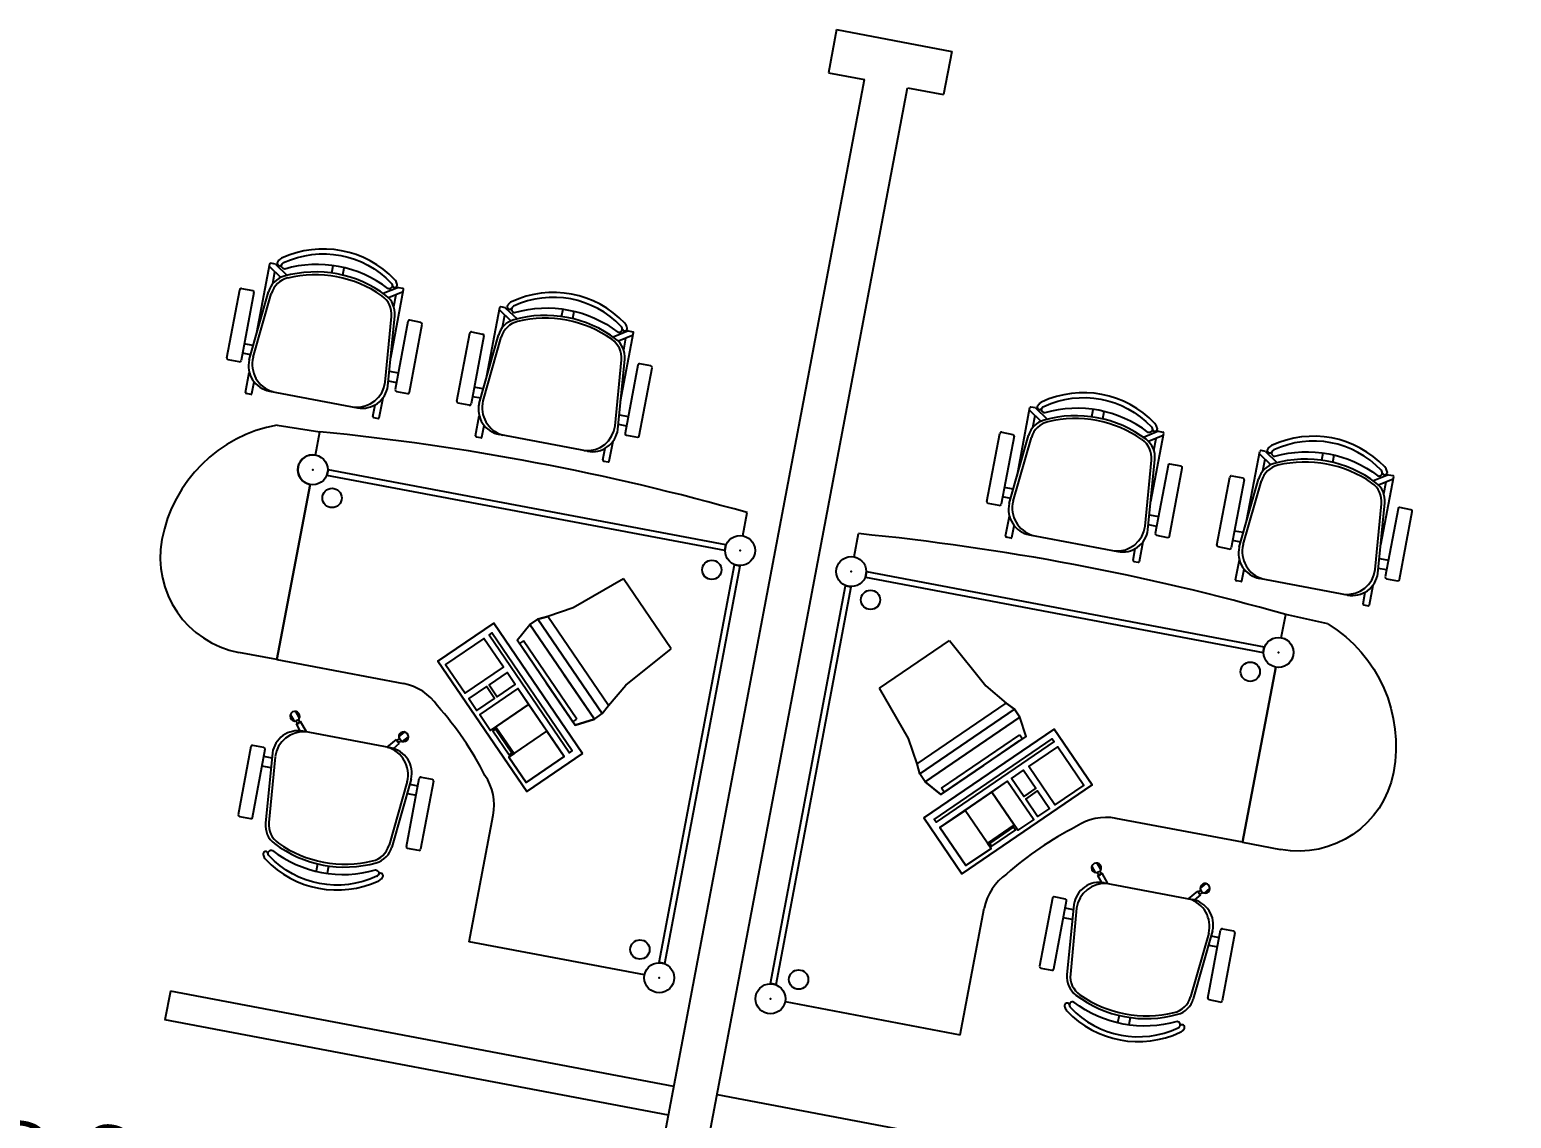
# Model space of a CAD drawing. Header units: inches. Extents: x -18604 to 2753, y -9056 to 3482.
# Drawn here: x -11575 to -11069, y -2944 to -2572 of the extents above; entities that cross this region are included whole.
import ezdxf
from ezdxf.enums import TextEntityAlignment as Align

# ---------------------------------------------------------------- set-up
doc = ezdxf.new("R2010")
doc.units = ezdxf.units.IN
for name, color, linetype in [('ESPECARQ', 2, 'Continuous'), ('MOVEIS', 2, 'Continuous'), ('Parede', 6, 'Continuous'), ('Parede Baixo', 4, 'Continuous'), ('TEXTO', 2, 'Continuous')]:
    doc.layers.add(name, color=color, linetype=linetype)
doc.styles.add('REGUA100', font='GOTHIC.TTF', dxfattribs={"width": 1.4})
doc.styles.add('REGUA60', font='GOTHIC.TTF', dxfattribs={"width": 1.4})

# ---------------------------------------------------------------- blocks, each defined once
blk = doc.blocks.new('INDUNI1')
at = {"color": 0, "style": 'REGUA100', "width": 1.4, "flags": 8}
for tag, p in [('NOME1', (0, 0)), ('NOME2', (0, -4.286))]:
    blk.add_attdef(tag, text='', height=2.5, dxfattribs=at).set_placement(p, align=Align.CENTER)
at = {"layer": 'ESPECARQ', "style": 'REGUA60', "width": 1.4}
blk.add_attdef('AREA', text='', height=1.5, dxfattribs=at).set_placement((0, -7.813), align=Align.CENTER)
at = {"layer": 'ESPECARQ', "style": 'REGUA60', "width": 1.4, "flags": 8}
for tag, p in [('PISO', (0, -10.313)), ('REVPAR', (0, -12.813)), ('PEDIR', (0, -15.313))]:
    blk.add_attdef(tag, text='', height=1.5, dxfattribs=at).set_placement(p, align=Align.CENTER)
blk = doc.blocks.new('CC50704')
for p, q in [((-60, 0), (-60, 12)), ((11.58, 13.43), (12, 0)), ((-60, 0), (-4.65, 0)), ((4.65, 0), (12, 0))]:
    blk.add_line(p, q)
for centre, radius, start, end in [((-30, 12), 30, 90, 180), ((-30, -2.54), 44.54, 21.0053, 90), ((0, 0), 4.65, 0, 180)]:
    blk.add_arc(centre, radius, start, end)
blk.add_point((0, 0))

msp = doc.modelspace()

# ---------------------------------------------------------------- linework, layer by layer
at = {"layer": 'MOVEIS'}
for p, q in [((-11497.05, -2675.81), (-11492.61, -2652.39)), ((-11492.79, -2653.29), (-11488.85, -2657.03)), ((-11490.74, -2652.52), (-11492.36, -2652.21)), ((-11491.66, -2659.17), (-11490.89, -2655.1)), ((-11490.75, -2652.52), (-11486.71, -2656.36)), ((-11471.52, -2655.54), (-11471.04, -2653)), ((-11467.73, -2656.26), (-11467.25, -2653.72)), ((-11507.31, -2684.5), (-11502.91, -2661.26)), ((-11502.27, -2660.82), (-11498.49, -2661.54)), ((-11448.73, -2660.47), (-11453.89, -2662.57)), ((-11451.37, -2684.45), (-11446.96, -2661.14)), ((-11448.74, -2660.47), (-11447.22, -2660.75)), ((-11498.05, -2662.18), (-11502.45, -2685.42)), ((-11499.71, -2685.19), (-11493.12, -2661.96)), ((-11498.37, -2684.33), (-11492.14, -2662.6)), ((-11447.11, -2661.93), (-11452.14, -2663.98)), ((-11450.31, -2666.99), (-11449.54, -2662.92)), ((-11453.25, -2692.86), (-11451.12, -2670.36)), ((-11452.32, -2694.16), (-11449.97, -2670.12)), ((-11441.03, -2672.41), (-11444.82, -2671.69)), ((-11418.52, -2690.67), (-11414.11, -2667.36)), ((-11414.26, -2668.15), (-11410.32, -2671.89)), ((-11412.21, -2667.38), (-11413.72, -2667.09)), ((-11413.13, -2674.03), (-11412.36, -2669.95)), ((-11412.22, -2667.38), (-11408.18, -2671.22)), ((-11392.99, -2670.4), (-11392.51, -2667.86)), ((-11389.2, -2671.12), (-11388.72, -2668.58)), ((-11445.46, -2672.13), (-11449.86, -2695.37)), ((-11444.99, -2696.29), (-11440.6, -2673.05)), ((-11428.78, -2699.35), (-11424.38, -2676.12)), ((-11423.74, -2675.68), (-11419.96, -2676.39)), ((-11421.18, -2700.05), (-11414.59, -2676.82)), ((-11370.2, -2675.33), (-11375.36, -2677.43)), ((-11368.58, -2676.79), (-11373.61, -2678.83)), ((-11372.84, -2699.31), (-11368.41, -2675.89)), ((-11370.21, -2675.32), (-11368.59, -2675.63)), ((-11498.39, -2680.25), (-11501.36, -2679.69)), ((-11419.52, -2677.04), (-11423.92, -2700.27)), ((-11419.84, -2699.19), (-11413.61, -2677.45)), ((-11371.78, -2681.85), (-11371.01, -2677.78)), ((-11503.09, -2685.85), (-11506.87, -2685.14)), ((-11499.15, -2683.46), (-11501.97, -2682.93)), ((-11374.72, -2707.72), (-11372.59, -2685.22)), ((-11373.79, -2709.02), (-11371.44, -2684.98)), ((-11362.5, -2687.26), (-11366.29, -2686.55)), ((-11500.92, -2696.31), (-11499.64, -2689.51)), ((-11451.74, -2689.07), (-11448.77, -2689.64)), ((-11366.93, -2686.99), (-11371.33, -2710.22)), ((-11366.46, -2711.14), (-11362.07, -2687.91)), ((-11499.15, -2696.98), (-11500.66, -2696.69)), ((-11498.76, -2696.72), (-11498.01, -2692.72)), ((-11492.78, -2695.86), (-11462.67, -2701.56)), ((-11452.21, -2692.34), (-11449.38, -2692.88)), ((-11449.42, -2696.01), (-11445.63, -2696.73)), ((-11419.86, -2695.11), (-11422.83, -2694.54)), ((-11457.41, -2704.54), (-11456.66, -2700.55)), ((-11455.25, -2704.95), (-11453.96, -2698.15)), ((-11424.56, -2700.71), (-11428.34, -2700)), ((-11420.62, -2698.32), (-11423.44, -2697.79)), ((-11237.47, -2724.92), (-11233.04, -2701.5)), ((-11231.16, -2701.63), (-11232.78, -2701.33)), ((-11231.17, -2701.63), (-11227.13, -2705.47)), ((-11211.94, -2704.66), (-11211.46, -2702.12)), ((-11457.15, -2704.93), (-11455.64, -2705.21)), ((-11422.39, -2711.16), (-11421.11, -2704.37)), ((-11373.68, -2707.2), (-11370.85, -2707.74)), ((-11373.21, -2703.93), (-11370.24, -2704.49)), ((-11233.21, -2702.4), (-11229.28, -2706.14)), ((-11232.08, -2708.28), (-11231.31, -2704.21)), ((-11208.16, -2705.37), (-11207.68, -2702.83)), ((-11477.02, -2717.71), (-11475.52, -2709.77)), ((-11420.62, -2711.84), (-11422.13, -2711.55)), ((-11420.23, -2711.57), (-11419.48, -2707.58)), ((-11384.14, -2716.42), (-11414.25, -2710.72)), ((-11370.89, -2710.87), (-11367.1, -2711.58)), ((-11247.73, -2733.61), (-11243.34, -2710.37)), ((-11238.47, -2711.29), (-11242.87, -2734.53)), ((-11242.69, -2709.93), (-11238.91, -2710.65)), ((-11240.13, -2734.31), (-11233.54, -2711.07)), ((-11238.8, -2733.44), (-11232.56, -2711.71)), ((-11189.15, -2709.58), (-11194.31, -2711.68)), ((-11187.53, -2711.05), (-11192.56, -2713.09)), ((-11191.79, -2733.56), (-11187.38, -2710.25)), ((-11190.73, -2716.11), (-11189.96, -2712.03)), ((-11189.16, -2709.58), (-11187.65, -2709.87)), ((-11378.88, -2719.4), (-11378.13, -2715.4)), ((-11376.72, -2719.81), (-11375.43, -2713.01)), ((-11158.94, -2739.78), (-11154.53, -2716.47)), ((-11154.68, -2717.26), (-11150.75, -2721)), ((-11152.63, -2716.49), (-11154.14, -2716.2)), ((-11152.64, -2716.49), (-11148.6, -2720.33)), ((-11133.41, -2719.51), (-11132.93, -2716.97)), ((-11378.62, -2719.78), (-11377.11, -2720.07)), ((-11193.67, -2741.98), (-11191.54, -2719.47)), ((-11192.75, -2743.27), (-11190.39, -2719.23)), ((-11185.88, -2721.24), (-11190.28, -2744.48)), ((-11185.41, -2745.4), (-11181.02, -2722.16)), ((-11181.46, -2721.52), (-11185.24, -2720.8)), ((-11153.55, -2723.14), (-11152.78, -2719.07)), ((-11129.63, -2720.23), (-11129.15, -2717.69)), ((-11473.13, -2724.66), (-11472.76, -2722.72)), ((-11472.76, -2722.72), (-11473.13, -2724.66)), ((-11337.27, -2750.37), (-11473.13, -2724.66)), ((-11337.27, -2750.37), (-11473.13, -2724.66)), ((-11336.9, -2748.42), (-11472.76, -2722.72)), ((-11336.9, -2748.42), (-11472.76, -2722.72)), ((-11169.2, -2748.47), (-11164.81, -2725.23)), ((-11159.94, -2726.15), (-11164.34, -2749.39)), ((-11164.16, -2724.79), (-11160.38, -2725.51)), ((-11161.6, -2749.16), (-11155.01, -2725.93)), ((-11160.27, -2748.3), (-11154.03, -2726.57)), ((-11110.62, -2724.44), (-11115.78, -2726.54)), ((-11109, -2725.9), (-11114.03, -2727.95)), ((-11113.27, -2748.42), (-11108.83, -2725)), ((-11112.2, -2730.96), (-11111.43, -2726.89)), ((-11110.63, -2724.44), (-11109.01, -2724.74)), ((-11478.92, -2727.76), (-11490.24, -2787.59)), ((-11239.57, -2732.57), (-11242.4, -2732.04)), ((-11238.81, -2729.36), (-11241.78, -2728.8)), ((-11331.11, -2745.32), (-11329.61, -2737.37)), ((-11243.51, -2734.97), (-11247.29, -2734.25)), ((-11115.14, -2756.83), (-11113.01, -2734.33)), ((-11114.22, -2758.13), (-11111.86, -2734.09)), ((-11107.35, -2736.1), (-11111.75, -2759.34)), ((-11106.88, -2760.26), (-11102.49, -2737.02)), ((-11102.93, -2736.38), (-11106.71, -2735.66)), ((-11241.35, -2745.42), (-11240.06, -2738.62)), ((-11239.19, -2745.83), (-11238.43, -2741.84)), ((-11192.64, -2741.45), (-11189.81, -2741.99)), ((-11192.17, -2738.18), (-11189.19, -2738.75)), ((-11293.13, -2752.5), (-11291.62, -2744.56)), ((-11239.57, -2746.09), (-11241.08, -2745.8)), ((-11233.2, -2744.97), (-11203.09, -2750.67)), ((-11195.67, -2754.06), (-11194.39, -2747.27)), ((-11189.84, -2745.12), (-11186.06, -2745.84)), ((-11161.04, -2747.43), (-11163.87, -2746.9)), ((-11160.28, -2744.22), (-11163.25, -2743.66)), ((-11337.27, -2750.37), (-11336.9, -2748.42)), ((-11336.9, -2748.42), (-11337.27, -2750.37)), ((-11197.83, -2753.65), (-11197.08, -2749.66)), ((-11164.98, -2749.82), (-11168.76, -2749.11)), ((-11359.69, -2891.04), (-11333.98, -2755.19)), ((-11359.69, -2891.04), (-11333.98, -2755.19)), ((-11357.74, -2891.41), (-11332.04, -2755.55)), ((-11357.74, -2891.41), (-11332.04, -2755.55)), ((-11332.04, -2755.55), (-11333.98, -2755.19)), ((-11333.98, -2755.19), (-11332.04, -2755.55)), ((-11289.24, -2759.45), (-11288.87, -2757.51)), ((-11288.87, -2757.51), (-11289.24, -2759.45)), ((-11288.87, -2757.51), (-11153.01, -2783.21)), ((-11288.87, -2757.51), (-11153.01, -2783.21)), ((-11197.57, -2754.04), (-11196.06, -2754.32)), ((-11162.82, -2760.28), (-11161.53, -2753.48)), ((-11160.66, -2760.69), (-11159.9, -2756.69)), ((-11114.11, -2756.31), (-11111.28, -2756.85)), ((-11113.64, -2753.04), (-11110.66, -2753.61)), ((-11371.91, -2759.94, -1.1), (-11389.07, -2769.91, -1.1)), ((-11355.55, -2783.93, -1.1), (-11371.91, -2759.94, -1.1)), ((-11321.71, -2898.23), (-11296, -2762.37)), ((-11321.71, -2898.23), (-11296, -2762.37)), ((-11319.76, -2898.6), (-11294.06, -2762.74)), ((-11319.76, -2898.6), (-11294.06, -2762.74)), ((-11296, -2762.37), (-11294.06, -2762.74)), ((-11294.06, -2762.74), (-11296, -2762.37)), ((-11289.24, -2759.45), (-11153.38, -2785.16)), ((-11289.24, -2759.45), (-11153.38, -2785.16)), ((-11161.04, -2760.95), (-11162.55, -2760.66)), ((-11124.56, -2765.53), (-11154.67, -2759.83)), ((-11117.14, -2768.92), (-11115.86, -2762.12)), ((-11111.31, -2759.98), (-11107.53, -2760.7)), ((-11119.3, -2768.51), (-11118.55, -2764.52)), ((-11397.74, -2772.82, 1.1), (-11401.08, -2773.77, 1.1)), ((-11401.08, -2773.77, 1.1), (-11397.74, -2772.82, 1.1)), ((-11389.07, -2769.91, -1.1), (-11397.74, -2772.82, 1.1)), ((-11147.21, -2780.11), (-11145.71, -2772.17)), ((-11119.04, -2768.9), (-11117.53, -2769.18)), ((-11435.28, -2788.1, 2.2), (-11416.19, -2775.09, 2.2)), ((-11416.19, -2775.09, 2.2), (-11385.83, -2819.62, 2.2)), ((-11408.18, -2780.94, 2.2), (-11403.81, -2775.63, 2.2)), ((-11401.08, -2773.77, 1.1), (-11403.81, -2775.63, 2.2)), ((-11403.81, -2775.63, 2.2), (-11401.08, -2773.77, 2.2)), ((-11403.81, -2775.63, 2.2), (-11381.81, -2807.9, 2.2)), ((-11381.81, -2807.9, 2.2), (-11403.81, -2775.63, 2.2)), ((-11379.09, -2806.04, 1.1), (-11401.08, -2773.77, 1.1)), ((-11379.09, -2806.04, 2.2), (-11401.08, -2773.77, 2.2)), ((-11398.26, -2795.48, 2.2), (-11408.18, -2780.94, 2.2)), ((-11406.03, -2781.16, 2.2), (-11407.4, -2782.09, 2.2)), ((-11389.13, -2808.87, 2.2), (-11407.4, -2782.09, 2.2)), ((-11387.77, -2807.95, 2.2), (-11406.03, -2781.16, 2.2)), ((-11284.48, -2797.38, -1.1), (-11260.49, -2781.02, -1.1)), ((-11260.49, -2781.02, -1.1), (-11248.15, -2796.57, -1.1)), ((-11490.24, -2787.59), (-11447.01, -2795.77)), ((-11435.28, -2788.1, 2.2), (-11435.28, -2788.1)), ((-11404.92, -2832.64), (-11435.28, -2788.1)), ((-11404.92, -2832.64, 2.2), (-11435.28, -2788.1, 2.2)), ((-11396.24, -2798.45, 7.7), (-11406.62, -2783.23, 7.7)), ((-11371.1, -2796.27, -1.1), (-11355.55, -2783.93, -1.1)), ((-11153.38, -2785.16), (-11153.01, -2783.21)), ((-11153.01, -2783.21), (-11153.38, -2785.16)), ((-11392.19, -2792.67, 2.2), (-11381.81, -2807.9, 2.2)), ((-11149.12, -2790.16), (-11160.44, -2849.99)), ((-11398.26, -2795.48, 2.2), (-11388.35, -2810.02, 2.2)), ((-11376.98, -2803.27, 1.1), (-11371.1, -2796.27, -1.1)), ((-11274.51, -2814.54, -1.1), (-11284.48, -2797.38, -1.1)), ((-11248.15, -2796.57, -1.1), (-11241.15, -2802.45, 1.1)), ((-11379.09, -2806.04, 1.1), (-11376.98, -2803.27, 1.1)), ((-11379.09, -2806.04, 1.1), (-11376.98, -2803.27, 1.1)), ((-11241.15, -2802.45, 1.1), (-11238.38, -2804.56, 1.1)), ((-11238.38, -2804.56, 1.1), (-11241.15, -2802.45, 1.1)), ((-11484.34, -2808.54), (-11485.59, -2806.29)), ((-11482.53, -2807.53), (-11483.78, -2805.29)), ((-11389.13, -2808.87, 2.2), (-11387.77, -2807.95, 2.2)), ((-11388.35, -2810.02, 2.2), (-11381.81, -2807.9, 2.2)), ((-11381.81, -2807.9, 2.2), (-11379.09, -2806.04, 1.1)), ((-11381.81, -2807.9, 2.2), (-11379.09, -2806.04, 2.2)), ((-11270.65, -2826.55, 1.1), (-11238.38, -2804.56, 1.1)), ((-11270.65, -2826.55, 2.2), (-11238.38, -2804.56, 2.2)), ((-11236.52, -2807.28, 2.2), (-11268.79, -2829.28, 2.2)), ((-11268.79, -2829.28, 2.2), (-11236.52, -2807.28, 2.2)), ((-11238.38, -2804.56, 1.1), (-11236.52, -2807.28, 2.2)), ((-11236.52, -2807.28, 2.2), (-11238.38, -2804.56, 2.2)), ((-11234.4, -2813.82, 2.2), (-11236.52, -2807.28, 2.2)), ((-11483.58, -2809.5), (-11483.39, -2809.4)), ((-11482.25, -2811.88), (-11483.58, -2809.5)), ((-11482.32, -2808.8), (-11482.14, -2808.7)), ((-11480.14, -2812.28), (-11482.14, -2808.7)), ((-11451.29, -2817.74), (-11481.4, -2812.04)), ((-11448.6, -2813.95), (-11446.62, -2812.32)), ((-11389.13, -2808.87, 2.2), (-11389.13, -2808.87, 2.2)), ((-11389.13, -2808.87, 2.2), (-11389.13, -2808.87, 2.2)), ((-11224.8, -2811.3, 2.2), (-11269.33, -2841.66, 2.2)), ((-11263.26, -2831.5, 2.2), (-11236.48, -2813.24, 2.2)), ((-11236.48, -2813.24, 2.2), (-11235.55, -2814.6, 2.2)), ((-11211.78, -2830.39, 2.2), (-11224.8, -2811.3, 2.2)), ((-11499.08, -2817.31), (-11503.48, -2840.55)), ((-11498.61, -2841.47), (-11494.22, -2818.23)), ((-11494.66, -2817.59), (-11498.44, -2816.88)), ((-11452.56, -2817.5), (-11449.39, -2814.89)), ((-11450.44, -2817.9), (-11448.34, -2816.17)), ((-11449.26, -2815.06), (-11449.39, -2814.89)), ((-11448.34, -2816.17), (-11448.47, -2816.01)), ((-11447.28, -2815.55), (-11445.3, -2813.92)), ((-11271.6, -2823.21, 1.1), (-11274.51, -2814.54, -1.1)), ((-11262.33, -2832.87, 2.2), (-11235.55, -2814.6, 2.2)), ((-11251.91, -2825.76, 7.7), (-11236.68, -2815.38, 7.7)), ((-11248.94, -2823.73, 2.2), (-11234.4, -2813.82, 2.2)), ((-11491.86, -2821.26), (-11494.69, -2820.72)), ((-11491.75, -2819.44), (-11494.1, -2843.48)), ((-11490.82, -2820.74), (-11492.96, -2843.24)), ((-11385.83, -2819.62, 2.2), (-11404.92, -2832.64, 2.2)), ((-11270.65, -2826.55, 1.1), (-11271.6, -2823.21, 1.1)), ((-11270.65, -2826.55, 1.1), (-11271.6, -2823.21, 1.1)), ((-11253.57, -2818.9, 2.2), (-11268.79, -2829.28, 2.2)), ((-11492.33, -2824.53), (-11495.3, -2823.97)), ((-11444.37, -2828.41), (-11450.96, -2851.64)), ((-11446.02, -2851.42), (-11441.63, -2828.18)), ((-11440.98, -2827.75), (-11437.2, -2828.46)), ((-11268.79, -2829.28, 2.2), (-11270.65, -2826.55, 1.1)), ((-11268.79, -2829.28, 2.2), (-11270.65, -2826.55, 2.2)), ((-11248.94, -2823.73, 2.2), (-11263.48, -2833.65, 2.2)), ((-11445.7, -2829.27), (-11451.94, -2851)), ((-11445.68, -2833.35), (-11442.71, -2833.92)), ((-11444.93, -2830.14), (-11442.1, -2830.67)), ((-11436.76, -2829.1), (-11441.16, -2852.34)), ((-11404.92, -2832.64, 2.2), (-11404.92, -2832.64)), ((-11263.48, -2833.65, 2.2), (-11268.79, -2829.28, 2.2)), ((-11262.33, -2832.87, 2.2), (-11263.26, -2831.5, 2.2)), ((-11262.33, -2832.87, 2.2), (-11262.33, -2832.87, 2.2)), ((-11262.33, -2832.87, 2.2), (-11262.33, -2832.87, 2.2)), ((-11256.32, -2860.75), (-11211.78, -2830.39)), ((-11256.32, -2860.75, 2.2), (-11211.78, -2830.39, 2.2)), ((-11211.78, -2830.39, 2.2), (-11211.78, -2830.39)), ((-11503.04, -2841.19), (-11499.26, -2841.91)), ((-11424.52, -2883.99), (-11416.34, -2840.75)), ((-11269.33, -2841.66, 2.2), (-11256.32, -2860.75, 2.2)), ((-11160.44, -2849.99), (-11203.67, -2841.81)), ((-11441.8, -2852.78), (-11445.59, -2852.06)), ((-11476.34, -2857.34), (-11476.82, -2859.88)), ((-11472.56, -2858.06), (-11473.04, -2860.6)), ((-11210.64, -2860.32), (-11211.89, -2858.08)), ((-11208.83, -2859.31), (-11210.08, -2857.07)), ((-11256.32, -2860.75, 2.2), (-11256.32, -2860.75)), ((-11209.88, -2861.28), (-11209.7, -2861.18)), ((-11208.55, -2863.66), (-11209.88, -2861.28)), ((-11208.62, -2860.58), (-11208.44, -2860.48)), ((-11206.44, -2864.06), (-11208.44, -2860.48)), ((-11207.7, -2863.83), (-11177.6, -2869.52)), ((-11225.38, -2869.1), (-11229.78, -2892.34)), ((-11220.96, -2869.38), (-11224.74, -2868.66)), ((-11178.86, -2869.28), (-11175.69, -2866.68)), ((-11176.75, -2869.68), (-11174.64, -2867.95)), ((-11175.56, -2866.84), (-11175.69, -2866.68)), ((-11174.9, -2865.73), (-11172.92, -2864.1)), ((-11174.64, -2867.95), (-11174.78, -2867.79)), ((-11173.58, -2867.33), (-11171.6, -2865.7)), ((-11256.83, -2915.71), (-11248.65, -2872.48)), ((-11224.92, -2893.26), (-11220.52, -2870.02)), ((-11218.16, -2873.04), (-11220.99, -2872.51)), ((-11218.05, -2871.23), (-11220.41, -2895.26)), ((-11217.13, -2872.52), (-11219.26, -2895.03)), ((-11218.63, -2876.31), (-11221.6, -2875.75)), ((-11364.69, -2895.3), (-11424.52, -2883.99)), ((-11172, -2881.06), (-11178.24, -2902.79)), ((-11170.67, -2880.19), (-11177.26, -2903.43)), ((-11172.33, -2903.21), (-11167.93, -2879.97)), ((-11171.23, -2881.92), (-11168.4, -2882.46)), ((-11163.07, -2880.89), (-11167.46, -2904.13)), ((-11167.29, -2879.53), (-11163.5, -2880.25)), ((-11171.99, -2885.14), (-11169.01, -2885.7)), ((-11357.74, -2891.41), (-11359.69, -2891.04)), ((-11359.69, -2891.04), (-11357.74, -2891.41)), ((-11229.34, -2892.98), (-11225.56, -2893.69)), ((-11321.71, -2898.23), (-11319.76, -2898.6)), ((-11319.76, -2898.6), (-11321.71, -2898.23)), ((-11316.66, -2904.39), (-11256.83, -2915.71)), ((-11168.1, -2904.56), (-11171.89, -2903.85)), ((-11202.64, -2909.12), (-11203.12, -2911.66)), ((-11198.86, -2909.84), (-11199.34, -2912.38))]:
    msp.add_line(p, q, dxfattribs=at)
at = {"layer": 'MOVEIS', "extrusion": (-0.826234, -0.563328, 0)}
for p, q in [((-11401.08, -2773.77, 2.2), (-11401.08, -2773.77, 1.1)), ((-11379.09, -2806.04, 2.2), (-11379.09, -2806.04, 1.1))]:
    msp.add_line(p, q, dxfattribs=at)
at = {"layer": 'MOVEIS', "extrusion": (0.563328, -0.826234, 0)}
for p, q in [((-11238.38, -2804.56, 2.2), (-11238.38, -2804.56, 1.1)), ((-11270.65, -2826.55, 2.2), (-11270.65, -2826.55, 1.1))]:
    msp.add_line(p, q, dxfattribs=at)
at = {"layer": 'MOVEIS'}
for points in [[(-11452.3, -2660.84, 0.237888), (-11487.56, -2654.17, -0.605717), (-11488.43, -2652.43, -0.122717), (-11487.92, -2652, -0.323529), (-11451.17, -2658.95, -0.122717), (-11450.85, -2659.54, -0.605717)], [(-11488.43, -2652.43, -0.122717), (-11487.92, -2652, -0.323529), (-11451.17, -2658.95, -0.122717), (-11450.85, -2659.54, -0.605717), (-11452.3, -2660.84, 0.237888), (-11487.56, -2654.17, -0.605717)], [(-11409.03, -2669.03, -0.237888), (-11373.77, -2675.7, 0.605717), (-11372.32, -2674.4, 0.122717), (-11372.64, -2673.81, 0.323529), (-11409.39, -2666.86, 0.122717), (-11409.9, -2667.29, 0.605717)], [(-11372.32, -2674.4, 0.122717), (-11372.64, -2673.81, 0.323529), (-11409.39, -2666.86, 0.122717), (-11409.9, -2667.29, 0.605717), (-11409.03, -2669.03, -0.237888), (-11373.77, -2675.7, 0.605717)], [(-11192.73, -2709.96, 0.237888), (-11227.98, -2703.29, -0.605717), (-11228.85, -2701.54, -0.122717), (-11228.34, -2701.11, -0.323529), (-11191.59, -2708.07, -0.122717), (-11191.28, -2708.65, -0.605717)], [(-11228.85, -2701.54, -0.122717), (-11228.34, -2701.11, -0.323529), (-11191.59, -2708.07, -0.122717), (-11191.28, -2708.65, -0.605717), (-11192.73, -2709.96, 0.237888), (-11227.98, -2703.29, -0.605717)], [(-11149.45, -2718.14, -0.237888), (-11114.2, -2724.81, 0.605717), (-11112.75, -2723.51, 0.122717), (-11113.06, -2722.92, 0.323529), (-11149.81, -2715.97, 0.122717), (-11150.32, -2716.4, 0.605717)], [(-11112.75, -2723.51, 0.122717), (-11113.06, -2722.92, 0.323529), (-11149.81, -2715.97, 0.122717), (-11150.32, -2716.4, 0.605717), (-11149.45, -2718.14, -0.237888), (-11114.2, -2724.81, 0.605717)], [(-11491.77, -2852.76, 0.237888), (-11456.52, -2859.43, -0.605717), (-11455.65, -2861.17, -0.122717), (-11456.15, -2861.6, -0.323529), (-11492.9, -2854.65, -0.122717), (-11493.22, -2854.06, -0.605717)], [(-11182.82, -2911.21, -0.237888), (-11218.07, -2904.54, 0.605717), (-11219.52, -2905.85, 0.122717), (-11219.2, -2906.43, 0.323529), (-11182.46, -2913.38, 0.122717), (-11181.95, -2912.95, 0.605717)]]:
    msp.add_lwpolyline(points, format="xyb", close=True, dxfattribs=at)
at = {"layer": 'MOVEIS', "elevation": 2.2}
for points in [[(-11425.92, -2799.08), (-11412.87, -2790.19), (-11419.59, -2780.33), (-11432.64, -2789.22), (-11425.92, -2799.08)], [(-11414.99, -2800.29), (-11408.84, -2796.09), (-11411.63, -2792), (-11417.78, -2796.2), (-11414.99, -2800.29)], [(-11421.89, -2804.99), (-11415.9, -2800.91), (-11418.68, -2796.82), (-11424.68, -2800.9), (-11421.89, -2804.99)], [(-11405.14, -2829.55), (-11392.09, -2820.66), (-11407.91, -2797.46), (-11420.96, -2806.35), (-11417.24, -2811.81), (-11415.42, -2810.57), (-11409.23, -2819.66), (-11411.04, -2820.9), (-11405.14, -2829.55)], [(-11410.9, -2820.13), (-11409.99, -2819.51), (-11415.57, -2811.33), (-11416.48, -2811.95), (-11410.9, -2820.13)], [(-11224.51, -2837.19), (-11233.41, -2824.14), (-11223.55, -2817.42), (-11214.65, -2830.46), (-11224.51, -2837.19)], [(-11235.13, -2834.32), (-11239.32, -2828.17), (-11235.23, -2825.38), (-11231.04, -2831.53), (-11235.13, -2834.32)], [(-11254.98, -2857.96), (-11263.88, -2844.91), (-11240.68, -2829.1), (-11231.78, -2842.15), (-11237.24, -2845.86), (-11238.48, -2844.05), (-11247.57, -2850.24), (-11246.33, -2852.06), (-11254.98, -2857.96)], [(-11230.42, -2841.22), (-11234.51, -2835.23), (-11230.42, -2832.44), (-11226.33, -2838.43), (-11230.42, -2841.22)], [(-11246.18, -2851.3), (-11246.8, -2850.39), (-11238.62, -2844.81), (-11238, -2845.72), (-11246.18, -2851.3)]]:
    msp.add_lwpolyline(points, dxfattribs=at)
for points in [[(-11390.26, -2819.4), (-11389.35, -2818.79), (-11416.85, -2778.45), (-11417.76, -2779.07)], [(-11265.13, -2843.08), (-11265.75, -2842.17), (-11225.42, -2814.67), (-11224.8, -2815.58)]]:
    msp.add_lwpolyline(points, close=True, dxfattribs=at)
at = {"layer": 'MOVEIS'}
for points in [[(-11456.15, -2861.6, -0.323529), (-11492.9, -2854.65, -0.122717), (-11493.22, -2854.06, -0.605717), (-11491.77, -2852.76, 0.237888), (-11456.52, -2859.43, -0.605717), (-11455.65, -2861.17)], [(-11219.2, -2906.43, 0.323529), (-11182.46, -2913.38, 0.122717), (-11181.95, -2912.95, 0.605717), (-11182.82, -2911.21, -0.237888), (-11218.07, -2904.54, 0.605717), (-11219.52, -2905.85)]]:
    msp.add_lwpolyline(points, format="xyb", dxfattribs=at)
for centre, radius in [((-11477.97, -2722.74), 5.12), ((-11477.97, -2722.74), 5.12), ((-11471.4, -2732.38), 3.3), ((-11332.06, -2750.34), 5.12), ((-11332.06, -2750.34), 5.12), ((-11332.06, -2750.34), 5.12), ((-11332.06, -2750.34), 5.12), ((-11294.08, -2757.53), 5.12), ((-11294.08, -2757.53), 5.12), ((-11294.08, -2757.53), 5.12), ((-11294.08, -2757.53), 5.12), ((-11341.7, -2756.92), 3.3), ((-11287.5, -2767.17), 3.3), ((-11148.17, -2785.14), 5.12), ((-11148.17, -2785.14), 5.12), ((-11157.81, -2791.71), 3.3), ((-11483.08, -2808.7), 0.55), ((-11448.51, -2815.24), 0.55), ((-11209.38, -2860.49), 0.55), ((-11174.82, -2867.03), 0.55), ((-11366.24, -2886.61), 3.3), ((-11359.67, -2896.25), 5.12), ((-11359.67, -2896.25), 5.12), ((-11312.04, -2896.87), 3.3), ((-11321.68, -2903.44), 5.12), ((-11321.68, -2903.44), 5.12)]:
    msp.add_circle(centre, radius, dxfattribs=at)
for centre, radius, start, end in [((-11489.28, -2652.18), 0.86, 123.9607, 319.4754), ((-11487.31, -2653.24), 3.03, 115.8291, 144.1408), ((-11474.35, -2680.9), 33.58, 43.41, 115.1625), ((-11492.4, -2652.43), 0.22, 79.2862, 169.2862), ((-11477.02, -2695), 39.84, 52.891, 105.6815), ((-11477.2, -2695.97), 39.84, 55.0223, 103.5502), ((-11502.37, -2661.36), 0.55, 79.2862, 169.2862), ((-11498.59, -2662.08), 0.55, 349.2862, 79.2862), ((-11485.71, -2664.06), 7.7, 105.6815, 164.165), ((-11484.73, -2664.72), 7.7, 103.5502, 163.9864), ((-11449.96, -2659.62), 0.86, 199.0971, 34.6118), ((-11452.19, -2659.88), 3.03, 14.4317, 42.7434), ((-11447.29, -2661.08), 0.33, 349.2862, 79.2862), ((-11458.78, -2669.63), 7.7, 354.5861, 55.0223), ((-11457.63, -2669.37), 7.7, 354.4075, 52.891), ((-11410.75, -2667.04), 0.86, 123.9607, 319.4754), ((-11408.78, -2668.09), 3.03, 115.8291, 144.1408), ((-11395.82, -2695.76), 33.58, 43.41, 115.1625), ((-11444.92, -2672.23), 0.55, 79.2862, 169.2862), ((-11407.18, -2678.92), 7.7, 105.6815, 164.165), ((-11413.78, -2667.42), 0.33, 79.2862, 169.2862), ((-11398.49, -2709.86), 39.84, 52.891, 105.6815), ((-11398.67, -2710.82), 39.84, 55.0223, 103.5502), ((-11441.14, -2672.95), 0.55, 349.2862, 79.2862), ((-11423.84, -2676.22), 0.55, 79.2862, 169.2862), ((-11420.06, -2676.93), 0.55, 349.2862, 79.2862), ((-11406.2, -2679.58), 7.7, 103.5502, 163.9864), ((-11371.43, -2674.47), 0.86, 199.0971, 34.6118), ((-11373.66, -2674.74), 3.03, 14.4317, 42.7434), ((-11368.63, -2675.85), 0.22, 349.2862, 79.2862), ((-11380.25, -2684.49), 7.7, 354.5861, 55.0223), ((-11379.1, -2684.23), 7.7, 354.4075, 52.891), ((-11506.77, -2684.6), 0.55, 169.2862, 259.2862), ((-11502.99, -2685.31), 0.55, 259.2862, 349.2862), ((-11491.14, -2687.22), 8.8, 166.717, 259.2862), ((-11488.9, -2686.68), 9.76, 166.034, 253.6938), ((-11366.39, -2687.09), 0.55, 79.2862, 169.2862), ((-11362.61, -2687.8), 0.55, 349.2862, 79.2862), ((-11500.6, -2696.37), 0.33, 169.2862, 259.2862), ((-11499.09, -2696.65), 0.33, 259.2862, 349.2862), ((-11462.92, -2691.6), 9.76, 264.8787, 352.5385), ((-11461.03, -2692.91), 8.8, 259.2862, 351.8555), ((-11449.31, -2695.47), 0.55, 169.2862, 259.2862), ((-11445.53, -2696.18), 0.55, 259.2862, 349.2862), ((-11214.78, -2730.01), 33.58, 43.41, 115.1625), ((-11428.24, -2699.46), 0.55, 169.2862, 259.2862), ((-11424.46, -2700.17), 0.55, 259.2862, 349.2862), ((-11412.61, -2702.07), 8.8, 166.717, 259.2862), ((-11410.37, -2701.54), 9.76, 166.034, 253.6938), ((-11232.82, -2701.54), 0.22, 79.2862, 169.2862), ((-11229.71, -2701.29), 0.86, 123.9607, 319.4754), ((-11227.74, -2702.35), 3.03, 115.8291, 144.1408), ((-11457.09, -2704.6), 0.33, 169.2862, 259.2862), ((-11455.57, -2704.89), 0.33, 259.2862, 349.2862), ((-11226.13, -2713.17), 7.7, 105.6815, 164.165), ((-11225.16, -2713.83), 7.7, 103.5502, 163.9864), ((-11217.45, -2744.11), 39.84, 52.891, 105.6815), ((-11217.63, -2745.08), 39.84, 55.0223, 103.5502), ((-11192.61, -2708.99), 3.03, 14.4317, 42.7434), ((-11557.54, -3542.7), 836.96, 74.19664, 84.37586), ((-11422.07, -2711.23), 0.33, 169.2862, 259.2862), ((-11420.56, -2711.51), 0.33, 259.2862, 349.2862), ((-11384.39, -2706.46), 9.76, 264.8787, 352.5385), ((-11382.5, -2707.77), 8.8, 259.2862, 351.8555), ((-11370.78, -2710.33), 0.55, 169.2862, 259.2862), ((-11367, -2711.04), 0.55, 259.2862, 349.2862), ((-11242.8, -2710.47), 0.55, 79.2862, 169.2862), ((-11239.01, -2711.19), 0.55, 349.2862, 79.2862), ((-11190.39, -2708.73), 0.86, 199.0971, 34.6118), ((-11187.71, -2710.19), 0.33, 349.2862, 79.2862), ((-11136.25, -2744.87), 33.58, 43.41, 115.1625), ((-11199.2, -2718.74), 7.7, 354.5861, 55.0223), ((-11198.06, -2718.48), 7.7, 354.4075, 52.891), ((-11154.2, -2716.53), 0.33, 79.2862, 169.2862), ((-11151.18, -2716.15), 0.86, 123.9607, 319.4754), ((-11149.21, -2717.21), 3.03, 115.8291, 144.1408), ((-11378.56, -2719.46), 0.33, 169.2862, 259.2862), ((-11377.04, -2719.75), 0.33, 259.2862, 349.2862), ((-11185.34, -2721.34), 0.55, 79.2862, 169.2862), ((-11181.56, -2722.06), 0.55, 349.2862, 79.2862), ((-11147.6, -2728.03), 7.7, 105.6815, 164.165), ((-11146.63, -2728.69), 7.7, 103.5502, 163.9864), ((-11138.92, -2758.97), 39.84, 52.891, 105.6815), ((-11139.1, -2759.94), 39.84, 55.0223, 103.5502), ((-11114.08, -2723.85), 3.03, 14.4317, 42.7434), ((-11164.27, -2725.33), 0.55, 79.2862, 169.2862), ((-11160.48, -2726.05), 0.55, 349.2862, 79.2862), ((-11120.67, -2733.6), 7.7, 354.5861, 55.0223), ((-11119.53, -2733.34), 7.7, 354.4075, 52.891), ((-11111.86, -2723.59), 0.86, 199.0971, 34.6118), ((-11109.05, -2724.96), 0.22, 349.2862, 79.2862), ((-11247.19, -2733.71), 0.55, 169.2862, 259.2862), ((-11243.41, -2734.43), 0.55, 259.2862, 349.2862), ((-11231.57, -2736.33), 8.8, 166.717, 259.2862), ((-11229.33, -2735.79), 9.76, 166.034, 253.6938), ((-11106.81, -2736.2), 0.55, 79.2862, 169.2862), ((-11103.03, -2736.92), 0.55, 349.2862, 79.2862), ((-11203.35, -2740.71), 9.76, 264.8787, 352.5385), ((-11373.65, -3577.49), 836.96, 74.19664, 84.37586), ((-11241.02, -2745.48), 0.33, 169.2862, 259.2862), ((-11239.51, -2745.77), 0.33, 259.2862, 349.2862), ((-11201.46, -2742.02), 8.8, 259.2862, 351.8555), ((-11189.74, -2744.58), 0.55, 169.2862, 259.2862), ((-11185.96, -2745.3), 0.55, 259.2862, 349.2862), ((-11168.66, -2748.57), 0.55, 169.2862, 259.2862), ((-11164.88, -2749.28), 0.55, 259.2862, 349.2862), ((-11153.04, -2751.19), 8.8, 166.717, 259.2862), ((-11150.8, -2750.65), 9.76, 166.034, 253.6938), ((-11197.51, -2753.71), 0.33, 169.2862, 259.2862), ((-11196, -2754), 0.33, 259.2862, 349.2862), ((-11124.82, -2755.57), 9.76, 264.8787, 352.5385), ((-11162.49, -2760.34), 0.33, 169.2862, 259.2862), ((-11160.98, -2760.62), 0.33, 259.2862, 349.2862), ((-11122.93, -2756.88), 8.8, 259.2862, 351.8555), ((-11111.21, -2759.44), 0.55, 169.2862, 259.2862), ((-11107.43, -2760.15), 0.55, 259.2862, 349.2862), ((-11118.98, -2768.57), 0.33, 169.2862, 259.2862), ((-11117.47, -2768.86), 0.33, 259.2862, 349.2862), ((-11450.38, -2813.6), 18.15, 34.2862, 79.2862), ((-11484.06, -2806.91), 1.65, 310.7499, 286.5701), ((-11520.66, -2878.93), 113.94, 34.2862, 41.5418), ((-11483.04, -2820.69), 8.8, 79.2862, 171.8555), ((-11481.15, -2822), 9.76, 84.8787, 172.5385), ((-11483.12, -2808.62), 0.825, 250.9268, 347.3062), ((-11446.95, -2813.93), 1.65, 232.0024, 207.8226), ((-11498.54, -2817.42), 0.55, 79.2862, 169.2862), ((-11494.76, -2818.13), 0.55, 349.2862, 79.2862), ((-11455.17, -2826.92), 9.76, 346.034, 73.6938), ((-11452.93, -2826.38), 8.8, 346.717, 79.2862), ((-11448.44, -2815.18), 0.825, 171.2663, 267.6457), ((-11520.66, -2878.93), 113.94, 27.0307, 34.2862), ((-11441.09, -2828.29), 0.55, 79.2862, 169.2862), ((-11437.3, -2829), 0.55, 349.2862, 79.2862), ((-11434.17, -2837.38), 18.15, 349.2862, 34.2862), ((-11502.94, -2840.65), 0.55, 169.2862, 259.2862), ((-11499.15, -2841.37), 0.55, 259.2862, 349.2862), ((-11486.44, -2844.23), 7.7, 174.4075, 232.891), ((-11485.29, -2843.97), 7.7, 174.5861, 235.0223), ((-11207.04, -2859.64), 18.15, 79.2862, 124.2862), ((-11165.49, -2946.13), 113.94, 117.0307, 124.2862), ((-11494.11, -2853.98), 0.86, 19.0971, 214.6118), ((-11467.05, -2818.6), 39.84, 232.891, 285.6815), ((-11466.87, -2817.64), 39.84, 235.0223, 283.5502), ((-11459.34, -2848.88), 7.7, 283.5502, 343.9864), ((-11458.36, -2849.54), 7.7, 285.6815, 344.165), ((-11445.48, -2851.52), 0.55, 169.2862, 259.2862), ((-11441.7, -2852.24), 0.55, 259.2862, 349.2862), ((-11165.49, -2946.13), 113.94, 124.2862, 131.5418), ((-11491.89, -2853.72), 3.03, 194.4317, 222.7434), ((-11469.72, -2832.7), 33.58, 223.41, 295.1625), ((-11210.36, -2858.7), 1.65, 310.7499, 286.5701), ((-11456.76, -2860.37), 1.38, 296.1561, 324.1408), ((-11454.79, -2861.42), 0.86, 303.9607, 139.4754), ((-11456.76, -2860.37), 3.03, 295.8291, 324.1408), ((-11230.82, -2875.85), 18.15, 124.2862, 169.2862), ((-11209.34, -2872.47), 8.8, 79.2862, 171.8555), ((-11207.45, -2873.79), 9.76, 84.8787, 172.5385), ((-11209.43, -2860.4), 0.825, 250.9268, 347.3062), ((-11173.25, -2865.72), 1.65, 232.0024, 207.8226), ((-11224.84, -2869.2), 0.55, 79.2862, 169.2862), ((-11174.74, -2866.97), 0.825, 171.2663, 267.6457), ((-11221.06, -2869.92), 0.55, 349.2862, 79.2862), ((-11181.47, -2878.7), 9.76, 346.034, 73.6938), ((-11179.23, -2878.17), 8.8, 346.717, 79.2862), ((-11167.39, -2880.07), 0.55, 79.2862, 169.2862), ((-11163.61, -2880.79), 0.55, 349.2862, 79.2862), ((-11229.24, -2892.44), 0.55, 169.2862, 259.2862), ((-11225.46, -2893.15), 0.55, 259.2862, 349.2862), ((-11212.74, -2896.01), 7.7, 174.4075, 232.891), ((-11211.59, -2895.75), 7.7, 174.5861, 235.0223), ((-11193.35, -2870.38), 39.84, 232.891, 285.6815), ((-11193.17, -2869.42), 39.84, 235.0223, 283.5502), ((-11185.64, -2900.66), 7.7, 283.5502, 343.9864), ((-11184.67, -2901.33), 7.7, 285.6815, 344.165), ((-11171.79, -2903.31), 0.55, 169.2862, 259.2862), ((-11168, -2904.02), 0.55, 259.2862, 349.2862), ((-11220.41, -2905.77), 0.86, 19.0971, 214.6118), ((-11218.19, -2905.5), 3.03, 194.4317, 222.7434), ((-11196.02, -2884.48), 33.58, 223.41, 295.1625), ((-11218.19, -2905.5), 1.38, 194.4317, 222.4164), ((-11181.09, -2913.21), 0.86, 303.9607, 139.4754), ((-11183.06, -2912.15), 3.03, 295.8291, 324.1408)]:
    msp.add_arc(centre, radius, start, end, dxfattribs=at)
for p in [(-11477.97, -2722.74), (-11477.97, -2722.74), (-11477.97, -2722.74), (-11332.06, -2750.34), (-11332.06, -2750.34), (-11332.06, -2750.34), (-11332.06, -2750.34), (-11332.06, -2750.34), (-11294.08, -2757.53), (-11294.08, -2757.53), (-11294.08, -2757.53), (-11294.08, -2757.53), (-11294.08, -2757.53), (-11148.17, -2785.14), (-11148.17, -2785.14), (-11148.17, -2785.14), (-11359.67, -2896.25), (-11359.67, -2896.25), (-11321.68, -2903.44), (-11321.68, -2903.44)]:
    msp.add_point(p, dxfattribs=at)
for points in [[(-11376.98, -2803.27, 1.1), (-11397.74, -2772.82, 1.1), (-11401.08, -2773.77, 1.1), (-11379.09, -2806.04, 1.1)], [(-11385.83, -2819.62, 2.2), (-11416.19, -2775.09, 2.2), (-11435.28, -2788.1, 2.2), (-11404.92, -2832.64, 2.2)], [(-11381.81, -2807.9, 2.2), (-11388.35, -2810.02, 2.2), (-11408.18, -2780.94, 2.2), (-11403.81, -2775.63, 2.2)], [(-11379.09, -2806.04, 2.2), (-11401.08, -2773.77, 2.2), (-11403.81, -2775.63, 2.2), (-11381.81, -2807.9, 2.2)], [(-11412.87, -2790.19, 2.2), (-11419.59, -2780.33, 2.2), (-11432.64, -2789.22, 2.2), (-11425.92, -2799.08, 2.2)], [(-11389.35, -2818.79, 2.2), (-11416.85, -2778.45, 2.2), (-11417.76, -2779.07, 2.2), (-11390.26, -2819.4, 2.2)], [(-11435.28, -2788.1, 2.2), (-11435.28, -2788.1), (-11404.92, -2832.64), (-11404.92, -2832.64, 2.2)], [(-11408.84, -2796.09, 2.2), (-11411.63, -2792, 2.2), (-11417.78, -2796.2, 2.2), (-11414.99, -2800.29, 2.2)], [(-11415.9, -2800.91, 2.2), (-11418.68, -2796.82, 2.2), (-11424.68, -2800.9, 2.2), (-11421.89, -2804.99, 2.2)], [(-11407.91, -2797.46, 2.2), (-11420.96, -2806.35, 2.2), (-11417.24, -2811.81, 2.2), (-11404.28, -2802.97, 2.2)], [(-11398.08, -2812.06, 2.2), (-11404.28, -2802.97, 2.2), (-11415.42, -2810.57, 2.2), (-11409.23, -2819.66, 2.2)], [(-11271.6, -2823.21, 1.1), (-11241.15, -2802.45, 1.1), (-11238.38, -2804.56, 1.1), (-11270.65, -2826.55, 1.1)], [(-11270.65, -2826.55, 2.2), (-11238.38, -2804.56, 2.2), (-11236.52, -2807.28, 2.2), (-11268.79, -2829.28, 2.2)], [(-11268.79, -2829.28, 2.2), (-11263.48, -2833.65, 2.2), (-11234.4, -2813.82, 2.2), (-11236.52, -2807.28, 2.2)], [(-11409.99, -2819.51, 2.2), (-11415.57, -2811.33, 2.2), (-11416.48, -2811.95, 2.2), (-11410.9, -2820.13, 2.2)], [(-11392.09, -2820.66, 2.2), (-11405.14, -2829.55, 2.2), (-11411.04, -2820.9, 2.2), (-11398.08, -2812.06, 2.2)], [(-11269.33, -2841.66, 2.2), (-11224.8, -2811.3, 2.2), (-11211.78, -2830.39, 2.2), (-11256.32, -2860.75, 2.2)], [(-11265.75, -2842.17, 2.2), (-11225.42, -2814.67, 2.2), (-11224.8, -2815.58, 2.2), (-11265.13, -2843.08, 2.2)], [(-11233.41, -2824.14, 2.2), (-11223.55, -2817.42, 2.2), (-11214.65, -2830.46, 2.2), (-11224.51, -2837.19, 2.2)], [(-11239.32, -2828.17, 2.2), (-11235.23, -2825.38, 2.2), (-11231.04, -2831.53, 2.2), (-11235.13, -2834.32, 2.2)], [(-11211.78, -2830.39, 2.2), (-11211.78, -2830.39), (-11256.32, -2860.75), (-11256.32, -2860.75, 2.2)], [(-11255.16, -2839.1, 2.2), (-11246.08, -2832.9, 2.2), (-11238.48, -2844.05, 2.2), (-11247.57, -2850.24, 2.2)], [(-11240.68, -2829.1, 2.2), (-11231.78, -2842.15, 2.2), (-11237.24, -2845.86, 2.2), (-11246.08, -2832.9, 2.2)], [(-11234.51, -2835.23, 2.2), (-11230.42, -2832.44, 2.2), (-11226.33, -2838.43, 2.2), (-11230.42, -2841.22, 2.2)], [(-11263.88, -2844.91, 2.2), (-11254.98, -2857.96, 2.2), (-11246.33, -2852.06, 2.2), (-11255.16, -2839.1, 2.2)], [(-11246.8, -2850.39, 2.2), (-11238.62, -2844.81, 2.2), (-11238, -2845.72, 2.2), (-11246.18, -2851.3, 2.2)]]:
    msp.add_3dface(points, dxfattribs=at)
at = {"layer": 'Parede'}
msp.add_arc((-10812.08, -5815.46, 63.44), 3240.42, 67.24622, 67.24622, dxfattribs=at)
at = {"layer": 'Parede Baixo'}
for p, q in [((-11299.08, -2572.4, 63.44), (-11301.87, -2587.14, 63.44)), ((-11299.08, -2572.4, 63.44), (-11259.77, -2579.84, 63.44)), ((-11259.77, -2579.84, 63.44), (-11262.56, -2594.58, 63.44)), ((-11416.93, -3262.52, 63.44), (-11289.58, -2589.46, 63.44)), ((-11301.87, -2587.14, 63.44), (-11289.58, -2589.46, 63.44)), ((-11402.19, -3265.31, 63.44), (-11274.84, -2592.25, 63.44)), ((-11274.84, -2592.25, 63.44), (-11262.56, -2594.58, 63.44)), ((-11526.6, -2900.83, 63.44), (-11528.46, -2910.66, 63.44)), ((-11354.65, -2933.36, 63.44), (-11526.6, -2900.83, 63.44)), ((-11356.51, -2943.19, 63.44), (-11528.46, -2910.66, 63.44)), ((-11339.91, -2936.15, 63.44), (-11167.96, -2968.68, 63.44))]:
    msp.add_line(p, q, dxfattribs=at)

# ---------------------------------------------------------------- block references
at = {"layer": 'MOVEIS', "xscale": 1.100000000000204, "yscale": 1.100000000000204, "zscale": 1.1, "rotation": 79.28624807856765}
msp.add_blockref('CC50704', (-11477.97, -2722.74), dxfattribs=at)
at = {"layer": 'MOVEIS', "extrusion": (0, 0, -1), "xscale": 1.100000000000364, "yscale": 1.100000000000364, "zscale": -1.1, "rotation": 100.7137519214635}
msp.add_blockref('CC50704', (11148.17, -2785.14), dxfattribs=at)
at = {"layer": 'TEXTO'}
ref = msp.add_blockref('INDUNI1', (-11611.51, -2953.42), dxfattribs=dict(at, xscale=7.499999999995258, yscale=7.499999999992724, zscale=7.5, rotation=349.2862480787863))
ref.add_attrib('NOME1', 'Módulo 6', dxfattribs={"layer": '0', "color": 0, "height": 18.75, "rotation": 349.2862, "style": 'REGUA100', "width": 1.4, "flags": 8}).set_placement((-11611.51, -2953.42), align=Align.CENTER)
ref.add_attrib('NOME2', 'Piso Cerâmico', dxfattribs={"layer": '0', "color": 0, "height": 15, "rotation": 349.2862, "style": 'REGUA100', "width": 1.4, "flags": 8}).set_placement((-11617.49, -2985), align=Align.CENTER)
ref.add_attrib('AREA', 'A: 00 m²', dxfattribs={"layer": 'ESPECARQ', "height": 11.25, "rotation": 349.2862, "style": 'REGUA60', "width": 1.4}).set_placement((-11622.4, -3011), align=Align.CENTER)

doc.saveas('drawing.dxf')
